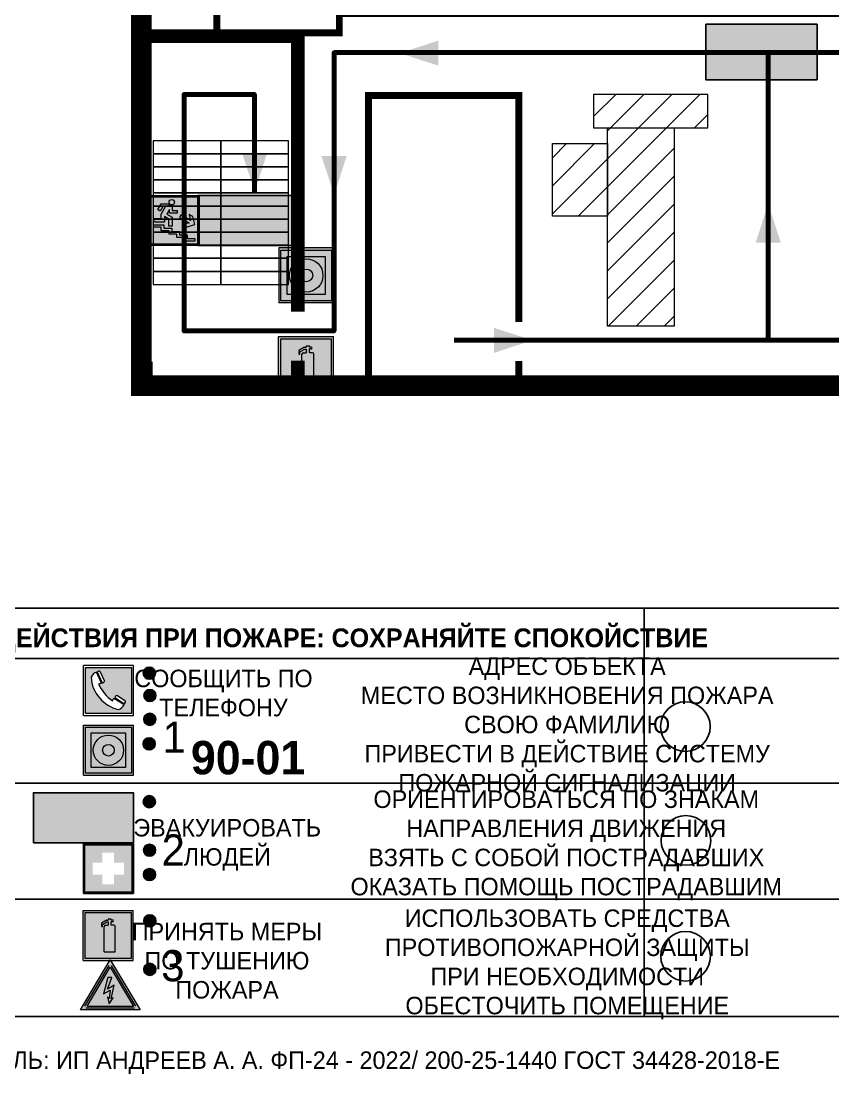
# Model space of a CAD drawing. Header units: millimetres. Extents: x 13810 to 67229, y 12374 to 21950.
# Drawn here: x 19129 to 19259, y 14564.4 to 14733.1 of the extents above; entities that cross this region are included whole.
import ezdxf

# ---------------------------------------------------------------- set-up
doc = ezdxf.new("R2010")
doc.units = ezdxf.units.MM
doc.layers.add('План_Штампы', color=7, linetype='Continuous')
doc.styles.add('обычный', font='arial.ttf')

# ---------------------------------------------------------------- blocks, each defined once
blk = doc.blocks.new('A$C3E6D3DDE')
at = {"lineweight": 5}
h = blk.add_hatch(color=40, dxfattribs=at)
h.paths.add_polyline_path([(24.1, 1.45), (16.46, -11.35), (31.74, -11.35)])
h.paths.add_polyline_path([(24.09, -0.46), (30.03, -10.41), (18.14, -10.41)], flags=16)
h.paths.add_polyline_path([(24.54, -3.08), (23.41, -6.02), (25.13, -5.01), (24.33, -8.5), (24.82, -8.27), (23.79, -9.86), (23.4, -8.04), (23.8, -8.43), (24.04, -6.29), (22.39, -7.25), (23.44, -3.08)], flags=0)
h = blk.add_hatch(color=256, dxfattribs=at)
h.paths.add_polyline_path([(24.37, 0.03, 0.567511), (23.82, 0.03), (17.59, -10.4, 0.582454), (17.86, -10.88), (30.32, -10.88, 0.582149), (30.6, -10.4)])
h.paths.add_polyline_path([(24.09, -0.46), (18.14, -10.41), (30.03, -10.41)], flags=16)
h.paths.add_polyline_path([(24.54, -3.08), (23.41, -6.02), (25.13, -5.01), (24.33, -8.5), (24.82, -8.27), (23.79, -9.86), (23.4, -8.04), (23.8, -8.43), (24.04, -6.29), (22.39, -7.25), (23.44, -3.08)], flags=0)
h = blk.add_hatch(color=40, dxfattribs=at)
h.paths.add_polyline_path([(24.09, -0.46), (18.14, -10.41), (30.03, -10.41)])
h.paths.add_polyline_path([(24.82, -8.27), (23.79, -9.86), (23.4, -8.04), (23.8, -8.43), (24.04, -6.29), (22.39, -7.25), (23.44, -3.08), (24.54, -3.08), (23.41, -6.02), (25.13, -5.01), (24.33, -8.5)], flags=16)
at = {"color": 40, "lineweight": 5}
for p, q in [((16.46, -11.35), (24.1, 1.45)), ((24.1, 1.45), (31.74, -11.35))]:
    blk.add_line(p, q, dxfattribs=at)
at = {"lineweight": 5}
for p, q in [((17.59, -10.4), (23.82, 0.03)), ((24.37, 0.03), (30.6, -10.4)), ((18.14, -10.41), (24.09, -0.46)), ((24.09, -0.46), (30.03, -10.41)), ((23.44, -3.08), (22.39, -7.25)), ((23.41, -6.02), (24.54, -3.08)), ((25.13, -5.01), (23.41, -6.02)), ((24.54, -3.08), (23.44, -3.08)), ((24.33, -8.5), (25.13, -5.01)), ((22.39, -7.25), (24.04, -6.29)), ((23.8, -8.43), (23.4, -8.04)), ((23.4, -8.04), (23.79, -9.86)), ((24.04, -6.29), (23.8, -8.43)), ((18.14, -10.41), (30.03, -10.41)), ((23.79, -9.86), (24.82, -8.27)), ((24.82, -8.27), (24.33, -8.5)), ((17.86, -10.88), (30.32, -10.88))]:
    blk.add_line(p, q, dxfattribs=at)
at = {"color": 50, "lineweight": 5}
blk.add_line((31.74, -11.35), (16.46, -11.35), dxfattribs=at)
blk = doc.blocks.new('A$C456E1F9C')
at = {"lineweight": 5}
h = blk.add_hatch(color=242, dxfattribs=at)
h.paths.add_polyline_path([(0.51, -1.47), (0.51, -13.26), (12.29, -13.26), (12.29, -1.47)])
h.paths.add_polyline_path([(5.42, -4.95, -0.254479), (4.78, -5.4), (3.52, -2.53, -0.209735), (4.23, -2.4)], flags=16)
h.paths.add_polyline_path([(8.53, -8.6), (10.87, -10.17), (10.54, -10.76), (8.03, -9.13, -0.192251)], flags=16)
h.paths.add_polyline_path([(4.61, -5.49, 0.005518), (3.87, -5.72, 0.128647), (7.49, -10.01, 0.00809), (7.83, -9.33), (10.47, -10.97, -0.16736), (8.99, -12.25, -0.327862), (1.95, -3.95, -0.166952), (3.36, -2.62)], flags=16)
at = {"color": 242, "lineweight": 5}
for p, q in [((0, -13.77), (0, -0.97)), ((12.8, -0.97), (0, -0.97)), ((4.61, -5.49), (3.36, -2.62)), ((3.52, -2.53), (4.78, -5.4)), ((4.23, -2.4), (5.42, -4.95)), ((12.8, -13.77), (12.8, -0.97)), ((7.83, -9.33), (10.47, -10.97)), ((8.03, -9.13), (10.54, -10.76)), ((10.81, -10.12), (8.53, -8.6)), ((10.54, -10.76), (10.8, -10.3)), ((10.8, -10.3), (10.81, -10.12)), ((0, -13.77), (12.8, -13.77))]:
    blk.add_line(p, q, dxfattribs=at)
blk.add_lwpolyline([(0.51, -1.47), (12.29, -1.47), (12.29, -13.26), (0.51, -13.26)], close=True, dxfattribs=at)
for centre, radius, start, end in [((4.59, -5.34), 2.99, 114.2845, 152.1974), ((4.02, -3.27), 0.891, 76.3284, 123.7092), ((11.12, -3.31), 9.19, 183.9915, 256.6009), ((4.68, -4.59), 0.824, 276.9621, 334.0723), ((14.98, -39.1), 35.17, 107.1487, 108.4135), ((13.86, -0.94), 11.08, 205.5536, 234.8762), ((-13.31, 0.8), 23.44, 332.5487, 334.4027), ((8.94, -9.5), 0.989, 114.4092, 157.9388), ((7.87, -9.46), 3, 291.9291, 329.9329)]:
    blk.add_arc(centre, radius, start, end, dxfattribs=at)
blk = doc.blocks.new('A$C54414219')
at = {"true_color": 0xffffff}
h = blk.add_hatch(color=7, dxfattribs=at)
h.paths.add_polyline_path([(2.39, -9.45), (2.39, -18.3), (11.23, -18.3), (11.23, -9.45)], flags=0)
h.paths.add_polyline_path([(10.71, -13.87, -1), (2.92, -13.87, -1)], flags=0)
h.paths.add_polyline_path([(8.3, -13.87, -1), (5.33, -13.87, -1)], flags=0)
h.paths.add_polyline_path([(0.41, -7.47), (0.41, -20.27), (13.21, -20.27), (13.21, -7.47)])
h.paths.add_polyline_path([(0.92, -19.77), (12.71, -19.77), (12.71, -7.98), (0.92, -7.98)], flags=16)
h.paths.add_polyline_path([(11.23, -9.45), (11.23, -18.3), (2.39, -18.3), (2.39, -9.45)], flags=0)
at = {"lineweight": 5}
h = blk.add_hatch(color=242, dxfattribs=at)
h.paths.add_polyline_path([(12.71, -7.98), (0.92, -7.98), (0.92, -19.77), (12.71, -19.77)])
h.paths.add_polyline_path([(11.23, -18.3), (2.39, -18.3), (2.39, -9.45), (11.23, -9.45)], flags=16)
h.paths.add_polyline_path([(10.71, -13.87, -1), (2.92, -13.87, -1)], flags=0)
h.paths.add_polyline_path([(8.3, -13.87, -1), (5.33, -13.87, -1)], flags=0)
at = {"true_color": 0xffffff}
h = blk.add_hatch(color=7, dxfattribs=at)
h.paths.add_polyline_path([(2.39, -9.45), (2.39, -18.3), (11.23, -18.3), (11.23, -9.45)])
h.paths.add_polyline_path([(10.71, -13.87, -1), (2.92, -13.87, -1)], flags=16)
h.paths.add_polyline_path([(8.3, -13.87, -1), (5.33, -13.87, -1)], flags=0)
at = {"lineweight": 5}
h = blk.add_hatch(color=242, dxfattribs=at)
h.paths.add_polyline_path([(2.92, -13.87, 1), (10.71, -13.87, 1)])
h.paths.add_polyline_path([(8.3, -13.87, -1), (5.33, -13.87, -1)], flags=16)
at = {"color": 242, "lineweight": 5}
for p, q in [((0.41, -20.27), (0.41, -7.47)), ((0.41, -7.47), (13.21, -7.47)), ((0.41, -7.47), (13.21, -7.47)), ((13.21, -20.27), (13.21, -7.47)), ((0.41, -20.27), (13.21, -20.27))]:
    blk.add_line(p, q, dxfattribs=at)
for points in [[(0.92, -7.98), (12.71, -7.98), (12.71, -19.77), (0.92, -19.77)], [(2.39, -9.45), (11.23, -9.45), (11.23, -18.3), (2.39, -18.3)]]:
    blk.add_lwpolyline(points, close=True, dxfattribs=at)
for radius in [3.89, 1.49]:
    blk.add_circle((6.81, -13.87), radius, dxfattribs=at)
blk = doc.blocks.new('A$C32E8229D')
at = {"true_color": 0xffffff}
blk.add_hatch(color=7, dxfattribs=at).paths.add_polyline_path([(0, 0), (0, -8), (16, -8), (16, 0)])
h = blk.add_hatch(color=126)
h.paths.add_polyline_path([(0.2, -0.2), (15.8, -0.2), (15.8, -7.8), (0.2, -7.8)])
h.paths.add_polyline_path([(13.49, -2.05), (12.08, -2.05), (11.37, -2.63, 0.162397), (11.29, -2.84), (11.29, -3.63), (10.35, -3.63), (10.35, -4.05), (11.68, -4.05), (11.68, -3.48), (12.26, -4.28), (11.29, -5.1), (11.29, -6.78), (11.85, -6.78), (11.85, -5.44), (12.8, -4.64), (12.8, -5.94), (14.46, -5.94), (14.46, -5.39), (13.45, -5.39), (13.45, -3.97), (12.46, -2.59), (13.15, -2.59), (13.69, -3.34), (14.18, -3)], flags=16)
h.paths.add_polyline_path([(10.74, -1.82, 1), (11.8, -1.82, 1)], flags=16)
h.paths.add_polyline_path([(9.39, -3.59), (5.99, -3.59), (6.56, -3.03), (5.91, -3.03), (5.1, -3.83), (5.91, -4.64), (6.56, -4.64), (5.99, -4.09), (9.39, -4.09)], flags=16)
h.paths.add_polyline_path([(4.29, -1.08), (1.72, -1.08), (1.72, -6.6), (4.29, -6.6)], flags=16)
at = {"color": 126}
blk.add_lwpolyline([(16, -8), (0, -8), (0, 0), (16, 0)], close=True, dxfattribs=at)
blk = doc.blocks.new('A$C18900ED3')
h = blk.add_hatch(color=126)
h.paths.add_polyline_path([(-0.18, -0.18), (-7.02, -0.18), (-7.02, -7.02), (-0.18, -7.02)])
h.paths.add_polyline_path([(-5.89, -4.46), (-5.89, -2.77), (-4.46, -2.77), (-4.46, -1.31), (-2.77, -1.31), (-2.77, -2.77), (-1.33, -2.77), (-1.33, -4.46), (-2.77, -4.46), (-2.77, -5.89), (-4.46, -5.89), (-4.46, -4.46)], flags=16)
at = {"color": 126}
for p, q in [((-7.2, 0), (-7.2, -7.2)), ((0, 0), (-7.2, 0)), ((0, -7.2), (0, 0)), ((-7.02, -7.02), (-7.02, -0.18)), ((-7.02, -0.18), (-0.18, -0.18)), ((-0.18, -0.18), (-0.18, -7.02)), ((-7.2, -7.2), (0, -7.2)), ((-0.18, -7.02), (-7.02, -7.02))]:
    blk.add_line(p, q, dxfattribs=at)
blk = doc.blocks.new('A$C3AD82952')
at = {"true_color": 0xf5f5ff}
h = blk.add_hatch(color=7, dxfattribs=at)
h.dxf.hatch_style = 1
h.paths.add_polyline_path([(8.21, 8.73, 0.414214), (7.89, 9.05), (7.22, 9.05), (7.22, 9.92), (7.59, 9.92, 1), (7.57, 10.36), (7.22, 10.36), (7.22, 10.6), (6.43, 10.6), (6.43, 10.36), (6.01, 10.36), (4.74, 9.59), (4.74, 8.69), (4.98, 8.73), (4.98, 9.26), (6.12, 9.91), (6.43, 9.91), (6.43, 9.05), (5.76, 9.05, 0.414214), (5.44, 8.73), (5.44, 2.2), (8.21, 2.2)], flags=0)
h.paths.add_polyline_path([(12.8, 12.8), (0, 12.8), (0, 0), (12.8, 0)])
h.paths.add_polyline_path([(0.51, 12.29), (12.29, 12.29), (12.29, 0.51), (0.51, 0.51)], flags=16)
h.paths.add_polyline_path([(4.74, 9.59), (6.01, 10.36), (6.43, 10.36), (6.43, 10.6), (7.22, 10.6), (7.22, 10.36), (7.59, 10.36, -0.94586), (7.59, 9.92), (7.22, 9.92), (7.22, 9.05), (7.89, 9.05, -0.414214), (8.21, 8.73), (8.21, 2.2), (5.44, 2.2), (5.44, 8.73, -0.414214), (5.76, 9.05), (6.43, 9.05), (6.43, 9.91), (6.12, 9.91), (4.98, 9.26), (4.98, 8.73), (4.74, 8.69)], flags=0)
h = blk.add_hatch(color=242)
h.dxf.hatch_style = 1
h.paths.add_polyline_path([(12.29, 12.29), (0.51, 12.29), (0.51, 0.51), (12.29, 0.51)])
h.paths.add_polyline_path([(4.74, 8.69), (4.74, 9.59), (6.01, 10.36), (6.43, 10.36), (6.43, 10.6), (7.22, 10.6), (7.22, 10.36), (7.59, 10.36, -0.94586), (7.59, 9.92), (7.22, 9.92), (7.22, 9.05), (7.89, 9.05, -0.414214), (8.21, 8.73), (8.21, 2.2), (5.44, 2.2), (5.44, 8.73, -0.414214), (5.76, 9.05), (6.43, 9.05), (6.43, 9.91), (6.12, 9.91), (4.98, 9.26), (4.98, 8.73)], flags=16)
h = blk.add_hatch(color=7, dxfattribs=at)
h.dxf.hatch_style = 1
h.paths.add_polyline_path([(8.21, 8.73, 0.414214), (7.89, 9.05), (7.22, 9.05), (7.22, 9.92), (7.59, 9.92, 1), (7.57, 10.36), (7.22, 10.36), (7.22, 10.6), (6.43, 10.6), (6.43, 10.36), (6.01, 10.36), (4.74, 9.59), (4.74, 8.69), (4.98, 8.73), (4.98, 9.26), (6.12, 9.91), (6.43, 9.91), (6.43, 9.05), (5.76, 9.05, 0.414214), (5.44, 8.73), (5.44, 2.2), (8.21, 2.2)])
at = {"color": 242, "lineweight": 5}
for p, q in [((0, 0), (0, 12.8)), ((0, 12.8), (12.8, 12.8)), ((12.8, 0), (12.8, 12.8)), ((6.01, 10.36), (4.74, 9.59)), ((4.98, 9.26), (6.12, 9.91)), ((6.01, 10.36), (6.43, 10.36)), ((6.12, 9.91), (6.43, 9.91)), ((7.22, 10.6), (6.43, 10.6)), ((6.43, 10.6), (6.43, 10.36)), ((6.43, 9.91), (6.43, 9.05)), ((7.22, 10.36), (7.22, 10.6)), ((7.59, 10.36), (7.22, 10.36)), ((7.22, 9.05), (7.22, 9.92)), ((7.59, 9.92), (7.22, 9.92)), ((4.74, 9.59), (4.74, 8.69)), ((4.74, 8.69), (4.98, 8.73)), ((4.98, 8.73), (4.98, 9.26)), ((5.44, 2.2), (5.44, 8.73)), ((5.76, 9.05), (6.43, 9.05)), ((7.89, 9.05), (7.22, 9.05)), ((8.21, 2.2), (8.21, 8.73)), ((0, 0), (12.8, 0)), ((5.44, 2.2), (8.21, 2.2))]:
    blk.add_line(p, q, dxfattribs=at)
blk.add_lwpolyline([(0.51, 12.29), (12.29, 12.29), (12.29, 0.51), (0.51, 0.51)], close=True, dxfattribs=at)
for centre, radius, start, end in [((7.58, 10.14), 0.223, 273.1875, 86.8125), ((5.76, 8.73), 0.32, 90, 180), ((7.89, 8.73), 0.32, 0, 90)]:
    blk.add_arc(centre, radius, start, end, dxfattribs=at)
blk = doc.blocks.new('вниз')
at = {"lineweight": 0, "true_color": 0xffffff}
h = blk.add_hatch(color=7, dxfattribs=at)
h.dxf.hatch_style = 1
h.paths.add_polyline_path([(40994.51, -4472.22), (40986.51, -4472.22), (40986.51, -4480.22), (40994.51, -4480.22)])
h.paths.add_polyline_path([(40994.31, -4472.42), (40994.31, -4480.01), (40986.71, -4480.01), (40986.71, -4472.42)], flags=16)
h.paths.add_polyline_path([(40988.43, -4473.53), (40989.43, -4473.53), (40990.19, -4473.96), (40990.19, -4474.6), (40991, -4474.6), (40991, -4475.06), (40989.73, -4475.06), (40989.73, -4474.46), (40989.3, -4475.18), (40990.17, -4475.7), (40990.17, -4477.11), (40989.63, -4477.11), (40989.63, -4476.01), (40988.94, -4475.59), (40988.94, -4476.46), (40988.94, -4476.46), (40987.47, -4476.46), (40987.26, -4476.46), (40987.26, -4475.92), (40988.4, -4475.92), (40988.4, -4475.2), (40989.1, -4473.99), (40988.66, -4473.99), (40988.24, -4474.7), (40987.86, -4474.47), (40988.41, -4473.56)], flags=0)
h.paths.add_polyline_path([(40990.55, -4473.29, -1), (40989.69, -4473.29, -1)], flags=0)
h.paths.add_polyline_path([(40988.85, -4476.89), (40988.85, -4477.43), (40990.1, -4477.43), (40990.1, -4477.99), (40991.34, -4477.99), (40991.34, -4478.54), (40992.59, -4478.54), (40992.59, -4479.09), (40993.83, -4479.09), (40993.83, -4479.52), (40992.17, -4479.52), (40992.17, -4478.97), (40990.91, -4478.97), (40990.91, -4478.41), (40989.68, -4478.41), (40989.68, -4477.86), (40988.43, -4477.86), (40988.43, -4477.31), (40987.6, -4477.31), (40987.18, -4477.31), (40987.18, -4476.89)], flags=0)
h.paths.add_polyline_path([(40991.61, -4475.33), (40993.12, -4476.2), (40992.9, -4475.27), (40993.48, -4475.6), (40993.83, -4476.88), (40992.56, -4477.22), (40991.97, -4476.88), (40992.9, -4476.61), (40991.38, -4475.74), (40991.58, -4475.39)], flags=0)
h.paths.add_polyline_path([(40990.19, -4473.96), (40989.43, -4473.53), (40988.43, -4473.53), (40988.41, -4473.56), (40987.86, -4474.47), (40988.24, -4474.7), (40988.66, -4473.99), (40989.1, -4473.99), (40988.4, -4475.2), (40988.4, -4475.92), (40987.26, -4475.92), (40987.26, -4476.46), (40987.47, -4476.46), (40988.94, -4476.46), (40988.94, -4476.27), (40988.94, -4475.59), (40989.63, -4476.01), (40989.63, -4477.11), (40990.17, -4477.11), (40990.17, -4475.7), (40989.3, -4475.18), (40989.73, -4474.46), (40989.73, -4475.06), (40991, -4475.06), (40991, -4474.6), (40990.19, -4474.6)], flags=0)
h.paths.add_polyline_path([(40990.55, -4473.29, 1), (40989.69, -4473.29, 1)], flags=0)
h.paths.add_polyline_path([(40991.61, -4475.33), (40991.58, -4475.39), (40991.38, -4475.74), (40992.9, -4476.61), (40991.97, -4476.88), (40992.56, -4477.22), (40993.83, -4476.88), (40993.48, -4475.6), (40992.9, -4475.27), (40993.12, -4476.2)], flags=0)
h.paths.add_polyline_path([(40990.1, -4477.43), (40988.85, -4477.43), (40988.85, -4476.89), (40987.18, -4476.89), (40987.18, -4477.31), (40987.6, -4477.31), (40988.43, -4477.31), (40988.43, -4477.86), (40989.68, -4477.86), (40989.68, -4478.41), (40990.91, -4478.41), (40990.91, -4478.97), (40992.17, -4478.97), (40992.17, -4479.52), (40993.83, -4479.52), (40993.83, -4479.09), (40992.59, -4479.09), (40992.59, -4478.54), (40991.34, -4478.54), (40991.34, -4477.99), (40990.1, -4477.99)], flags=0)
at = {"lineweight": 0}
h = blk.add_hatch(color=126, dxfattribs=at)
h.dxf.hatch_style = 1
h.paths.add_polyline_path([(40994.31, -4472.42), (40986.71, -4472.42), (40986.71, -4480.01), (40994.31, -4480.01)])
h.paths.add_polyline_path([(40988.43, -4473.53), (40989.43, -4473.53), (40990.19, -4473.96), (40990.19, -4474.6), (40991, -4474.6), (40991, -4475.06), (40989.73, -4475.06), (40989.73, -4474.46), (40989.3, -4475.18), (40990.17, -4475.7), (40990.17, -4477.11), (40989.63, -4477.11), (40989.63, -4476.01), (40988.94, -4475.59), (40988.94, -4476.46), (40988.94, -4476.46), (40987.47, -4476.46), (40987.26, -4476.46), (40987.26, -4475.92), (40988.4, -4475.92), (40988.4, -4475.2), (40989.1, -4473.99), (40988.66, -4473.99), (40988.24, -4474.7), (40987.86, -4474.47), (40988.41, -4473.56)], flags=16)
h.paths.add_polyline_path([(40990.55, -4473.29, -1), (40989.69, -4473.29, -1)], flags=16)
h.paths.add_polyline_path([(40988.85, -4476.89), (40988.85, -4477.43), (40990.1, -4477.43), (40990.1, -4477.99), (40991.34, -4477.99), (40991.34, -4478.54), (40992.59, -4478.54), (40992.59, -4479.09), (40993.83, -4479.09), (40993.83, -4479.52), (40992.17, -4479.52), (40992.17, -4478.97), (40990.91, -4478.97), (40990.91, -4478.41), (40989.68, -4478.41), (40989.68, -4477.86), (40988.43, -4477.86), (40988.43, -4477.31), (40987.6, -4477.31), (40987.18, -4477.31), (40987.18, -4476.89)], flags=16)
h.paths.add_polyline_path([(40991.61, -4475.33), (40993.12, -4476.2), (40992.9, -4475.27), (40993.48, -4475.6), (40993.83, -4476.88), (40992.56, -4477.22), (40991.97, -4476.88), (40992.9, -4476.61), (40991.38, -4475.74), (40991.58, -4475.39)], flags=16)
at = {"lineweight": 0, "true_color": 0xffffff}
h = blk.add_hatch(color=7, dxfattribs=at)
h.dxf.hatch_style = 1
h.paths.add_polyline_path([(40989.73, -4474.46), (40989.73, -4475.06), (40991, -4475.06), (40991, -4474.6), (40990.19, -4474.6), (40990.19, -4473.96), (40989.43, -4473.53), (40988.43, -4473.53), (40988.41, -4473.56), (40987.86, -4474.47), (40988.24, -4474.7), (40988.66, -4473.99), (40989.1, -4473.99), (40988.4, -4475.2), (40988.4, -4475.92), (40987.26, -4475.92), (40987.26, -4476.46), (40987.47, -4476.46), (40988.94, -4476.46), (40988.94, -4475.59), (40989.63, -4476.01), (40989.63, -4477.11), (40990.17, -4477.11), (40990.17, -4475.7), (40989.3, -4475.18)])
h.paths.add_polyline_path([(40989.69, -4473.29, 1), (40990.55, -4473.29, 1)])
h.paths.add_polyline_path([(40991.61, -4475.33), (40991.58, -4475.39), (40991.38, -4475.74), (40992.9, -4476.61), (40991.97, -4476.88), (40992.56, -4477.22), (40993.83, -4476.88), (40993.48, -4475.6), (40992.9, -4475.27), (40993.12, -4476.2)])
h.paths.add_polyline_path([(40990.1, -4477.43), (40988.85, -4477.43), (40988.85, -4476.89), (40987.18, -4476.89), (40987.18, -4477.31), (40987.6, -4477.31), (40988.43, -4477.31), (40988.43, -4477.86), (40989.68, -4477.86), (40989.68, -4478.41), (40990.91, -4478.41), (40990.91, -4478.97), (40992.17, -4478.97), (40992.17, -4479.52), (40993.83, -4479.52), (40993.83, -4479.09), (40992.59, -4479.09), (40992.59, -4478.54), (40991.34, -4478.54), (40991.34, -4477.99), (40990.1, -4477.99)])
at = {"color": 126, "lineweight": 0}
for points in [[(40986.51, -4472.22), (40994.51, -4472.22), (40994.51, -4480.22), (40986.51, -4480.22)], [(40986.71, -4472.42), (40994.31, -4472.42), (40994.31, -4480.01), (40986.71, -4480.01)]]:
    blk.add_lwpolyline(points, close=True, dxfattribs=at)
for points in [[(40987.47, -4476.46), (40987.26, -4476.46), (40987.26, -4475.92), (40988.4, -4475.92), (40988.4, -4475.2), (40989.1, -4473.99), (40988.66, -4473.99), (40988.24, -4474.7), (40987.86, -4474.47), (40988.41, -4473.56), (40988.43, -4473.53), (40989.43, -4473.53), (40990.19, -4473.96), (40990.19, -4474.6), (40991, -4474.6), (40991, -4475.06), (40989.73, -4475.06), (40989.73, -4474.46), (40989.3, -4475.18), (40990.17, -4475.7), (40990.17, -4477.11), (40989.63, -4477.11), (40989.63, -4476.01), (40988.94, -4475.59), (40988.94, -4476.46)], [(40991.58, -4475.39), (40991.38, -4475.74), (40992.9, -4476.61), (40991.97, -4476.88), (40992.56, -4477.22), (40993.83, -4476.88), (40993.48, -4475.6), (40992.9, -4475.27), (40993.12, -4476.2), (40991.61, -4475.33), (40991.58, -4475.39)], [(40987.6, -4477.31), (40987.18, -4477.31), (40987.18, -4476.89), (40988.85, -4476.89), (40988.85, -4477.43), (40990.1, -4477.43), (40990.1, -4477.99), (40991.34, -4477.99), (40991.34, -4478.54), (40992.59, -4478.54), (40992.59, -4479.09), (40993.83, -4479.09), (40993.83, -4479.52), (40992.17, -4479.52), (40992.17, -4478.97), (40990.91, -4478.97), (40990.91, -4478.41), (40989.68, -4478.41), (40989.68, -4477.86), (40988.43, -4477.86), (40988.43, -4477.31), (40987.6, -4477.31)], [(40987.47, -4476.46), (40988.94, -4476.46), (40988.94, -4476.27)]]:
    blk.add_lwpolyline(points, dxfattribs=at)
blk.add_circle((40990.12, -4473.29), 0.432, dxfattribs=at)
blk = doc.blocks.new('A$C7B4425F7')
at = {"true_color": 0xffffff}
blk.add_hatch(color=7, dxfattribs=at).paths.add_polyline_path([(0, 0), (-16, 0), (-16, -8), (0, -8)])
h = blk.add_hatch(color=126)
h.paths.add_polyline_path([(-0.2, -0.2), (-15.8, -0.2), (-15.8, -7.8), (-0.2, -7.8)])
h.paths.add_polyline_path([(-11.76, -2.03), (-11.76, -3.66), (-11.17, -3.66, -0.568275), (-11.17, -6.18), (-12.58, -6.18), (-12.58, -2.03)], flags=16)
h.paths.add_polyline_path([(-13.33, -4.12, -0.495768), (-13.59, -6.18), (-15.03, -6.18), (-15.03, -2.03), (-13.59, -2.03, -0.487973)], flags=16)
h.paths.add_polyline_path([(-10.25, -2.03), (-9.48, -2.03), (-9.48, -6.18), (-10.25, -6.18)], flags=16)
h.paths.add_polyline_path([(-13.84, -3.69), (-14.24, -3.69), (-14.24, -3.03), (-13.9, -3.03, -0.692621)], flags=0)
h.paths.add_polyline_path([(-9.15, -2.03), (-8.4, -2.03), (-8.04, -3.07), (-7.68, -2.03), (-6.93, -2.03), (-7.64, -4.1), (-6.93, -6.18), (-7.68, -6.18), (-8.04, -5.14), (-8.4, -6.18), (-9.15, -6.18), (-8.44, -4.1)], flags=16)
h.paths.add_polyline_path([(-11.76, -4.46), (-11.42, -4.46, -0.692621), (-11.36, -5.12), (-11.76, -5.12)], flags=0)
h.paths.add_polyline_path([(-13.9, -5.2), (-14.24, -5.2), (-14.24, -4.55), (-13.84, -4.55, -0.708038)], flags=0)
edge = h.paths.add_edge_path(flags=16)
edge.add_ellipse((-5.51, -4.08), major_axis=(0, 2.05), ratio=0.586184, start_angle=0, end_angle=360)
edge = h.paths.add_edge_path(flags=0)
edge.add_ellipse((-5.51, -4.08), major_axis=(0, 1.14), ratio=0.454828, start_angle=0, end_angle=360)
h.paths.add_polyline_path([(-4.13, -4.96, 0.377264), (-3.48, -4.52, 0.0555), (-3.16, -2.03), (-1.66, -2.03), (-1.66, -4.96), (-0.96, -4.96), (-0.96, -7.01), (-1.75, -7.01), (-1.75, -6.18), (-3.3, -6.18), (-3.3, -7.02), (-4.13, -7.02)], flags=16)
h.paths.add_polyline_path([(-2.73, -2.91), (-2.28, -2.91), (-2.28, -4.96), (-3.05, -4.96, 0.079136)], flags=0)
at = {"color": 126}
blk.add_lwpolyline([(-16, -8), (0, -8), (0, 0), (-16, 0)], close=True, dxfattribs=at)

msp = doc.modelspace()

# ---------------------------------------------------------------- hatches: boundary and pattern name
at = {"lineweight": 0}
h = msp.add_hatch(dxfattribs=at)
h.set_pattern_fill('ANSI31', color=256, angle=180)
h.set_pattern_definition([(225, (40390.644, 17172.8988), (2.24506403, -2.24506403), [])])
h.paths.add_polyline_path([(19268.98, 14701.03), (19279.43, 14701.03), (19279.43, 14707.41), (19268.98, 14707.41)])
h.paths.add_polyline_path([(19261.58, 14710.02), (19294.53, 14710.02), (19294.53, 14720.18), (19261.58, 14720.18)])
h.paths.add_polyline_path([(19222.91, 14684.19), (19233.61, 14684.19), (19233.61, 14716.01), (19222.91, 14716.01)])
h.paths.add_polyline_path([(19214.08, 14701.84), (19222.91, 14701.84), (19222.91, 14713.46), (19214.08, 14713.46)])
h.paths.add_polyline_path([(19220.69, 14716.01), (19238.99, 14716.01), (19238.99, 14721.34), (19220.69, 14721.34)])
h = msp.add_hatch(color=256, dxfattribs=at)
h.dxf.hatch_style = 1
h.paths.add_polyline_path([(19148.54, 14628.59, 1), (19150.48, 14628.59, 1)])
h = msp.add_hatch(color=256, dxfattribs=at)
h.dxf.hatch_style = 1
h.paths.add_polyline_path([(19148.65, 14625, 1), (19150.58, 14625, 1)])
h = msp.add_hatch(color=256, dxfattribs=at)
h.dxf.hatch_style = 1
h.paths.add_polyline_path([(19148.61, 14621.19, 1), (19150.54, 14621.19, 1)])
h = msp.add_hatch(color=256, dxfattribs=at)
h.dxf.hatch_style = 1
h.paths.add_polyline_path([(19148.53, 14617.26, 1), (19150.46, 14617.26, 1)])
h = msp.add_hatch(color=256, dxfattribs=at)
h.dxf.hatch_style = 1
h.paths.add_polyline_path([(19148.54, 14607.99, 1), (19150.47, 14607.99, 1)])
h = msp.add_hatch(color=256, dxfattribs=at)
h.dxf.hatch_style = 1
h.paths.add_polyline_path([(19148.58, 14600.21, 1), (19150.51, 14600.21, 1)])
h = msp.add_hatch(color=256, dxfattribs=at)
h.dxf.hatch_style = 1
h.paths.add_polyline_path([(19148.57, 14596.31, 1), (19150.5, 14596.31, 1)])
h = msp.add_hatch(color=256, dxfattribs=at)
h.dxf.hatch_style = 1
h.paths.add_polyline_path([(19148.63, 14588.89, 1), (19150.56, 14588.89, 1)])
h = msp.add_hatch(color=256, dxfattribs=at)
h.dxf.hatch_style = 1
h.paths.add_polyline_path([(19148.64, 14581.12, 1), (19150.57, 14581.12, 1)])

# ---------------------------------------------------------------- linework, layer by layer
for points, const_width in [([(19477.02, 14674.68), (19581.38, 14674.68), (19581.38, 14845.21), (19148.24, 14845.21), (19148.24, 14674.68), (19477.02, 14674.68)], 3.3), ([(19206.52, 14734.3), (19206.52, 14755.05), (19160.31, 14755.05), (19160.31, 14731.21)], 1.1), ([(19173.31, 14731.21), (19179.95, 14731.21), (19179.95, 14734.3), (19301.96, 14734.3), (19301.96, 14687.57)], 1.1), ([(19173.31, 14686.53), (19173.31, 14730.69), (19148.39, 14730.69), (19148.39, 14686.53)], 2.2), ([(19208.7, 14684.85), (19208.7, 14721.18), (19184.61, 14721.18), (19184.61, 14674.68)], 1.1), ([(19148.39, 14674.68), (19148.39, 14678.52)], 3.3), ([(19173.31, 14674.68), (19173.31, 14678.65)], 2.2), ([(19208.7, 14674.68), (19208.7, 14678.61)], 1.1)]:
    msp.add_lwpolyline(points, dxfattribs=dict(at, const_width=const_width))
at = {"color": 126, "lineweight": 100, "true_color": 0x008754}
for points in [[(19248.65, 14681.96), (19248.65, 14681.96), (19248.65, 14728.06), (19294.15, 14728.06), (19179.12, 14728.06), (19179.12, 14683.43), (19155.07, 14683.43), (19155.07, 14721.35), (19166.34, 14721.35), (19166.34, 14705.53)], [(19198.33, 14681.96), (19309.56, 14681.96)]]:
    msp.add_lwpolyline(points, dxfattribs=at)
at = {"lineweight": 0}
for points in [[(19220.69, 14716.01), (19238.99, 14716.01), (19238.99, 14721.34), (19220.69, 14721.34)], [(19233.61, 14684.19), (19222.91, 14684.19), (19222.91, 14716.01), (19233.61, 14716.01)], [(19160.95, 14713.93), (19150.11, 14713.93), (19150.11, 14711.84), (19160.95, 14711.84)], [(19171.79, 14713.93), (19160.95, 14713.93), (19160.95, 14711.84), (19171.79, 14711.84)], [(19222.91, 14701.84), (19214.08, 14701.84), (19214.08, 14713.46), (19222.91, 14713.46)], [(19160.95, 14711.84), (19150.11, 14711.84), (19150.11, 14709.74), (19160.95, 14709.74)], [(19171.79, 14711.84), (19160.95, 14711.84), (19160.95, 14709.74), (19171.79, 14709.74)], [(19160.95, 14709.74), (19150.11, 14709.74), (19150.11, 14707.65), (19160.95, 14707.65)], [(19171.79, 14709.74), (19160.95, 14709.74), (19160.95, 14707.65), (19171.79, 14707.65)], [(19160.95, 14707.65), (19150.11, 14707.65), (19150.11, 14705.55), (19160.95, 14705.55)], [(19171.79, 14707.65), (19160.95, 14707.65), (19160.95, 14705.55), (19171.79, 14705.55)], [(19160.95, 14705.55), (19150.11, 14705.55), (19150.11, 14703.46), (19160.95, 14703.46)], [(19171.79, 14705.55), (19160.95, 14705.55), (19160.95, 14703.46), (19171.79, 14703.46)], [(19160.95, 14703.46), (19150.11, 14703.46), (19150.11, 14701.36), (19160.95, 14701.36)], [(19171.79, 14703.46), (19160.95, 14703.46), (19160.95, 14701.36), (19171.79, 14701.36)], [(19160.95, 14701.36), (19150.11, 14701.36), (19150.11, 14699.27), (19160.95, 14699.27)], [(19171.79, 14701.36), (19160.95, 14701.36), (19160.95, 14699.27), (19171.79, 14699.27)], [(19160.95, 14699.27), (19150.11, 14699.27), (19150.11, 14697.17), (19160.95, 14697.17)], [(19171.79, 14699.27), (19160.95, 14699.27), (19160.95, 14697.17), (19171.79, 14697.17)], [(19160.95, 14697.17), (19150.11, 14697.17), (19150.11, 14695.08), (19160.95, 14695.08)], [(19171.79, 14697.17), (19160.95, 14697.17), (19160.95, 14695.08), (19171.79, 14695.08)], [(19160.95, 14695.08), (19150.11, 14695.08), (19150.11, 14692.98), (19160.95, 14692.98)], [(19171.79, 14695.08), (19160.95, 14695.08), (19160.95, 14692.98), (19171.79, 14692.98)], [(19160.95, 14692.98), (19150.11, 14692.98), (19150.11, 14690.89), (19160.95, 14690.89)], [(19171.79, 14692.98), (19160.95, 14692.98), (19160.95, 14690.89), (19171.79, 14690.89)]]:
    msp.add_lwpolyline(points, close=True, dxfattribs=at)
for points in [[(19085, 14630.94), (19228.77, 14630.94), (19228.77, 14638.99), (19085, 14638.99)], [(19228.77, 14630.94), (19372.53, 14630.94), (19372.53, 14638.99), (19228.77, 14638.99)], [(19085, 14630.94), (19228.77, 14630.94), (19228.77, 14573.54), (19085, 14573.54)], [(19228.77, 14630.94), (19372.53, 14630.94), (19372.53, 14573.54), (19228.77, 14573.54)]]:
    msp.add_lwpolyline(points, close=True)
for points in [[(19143.42, 14610.94), (19085, 14610.94), (19228.77, 14610.94)], [(19287.18, 14610.94), (19228.77, 14610.94), (19372.53, 14610.94)], [(19143.42, 14592.37), (19085, 14592.37), (19228.77, 14592.37)], [(19287.18, 14592.37), (19228.77, 14592.37), (19372.53, 14592.37)]]:
    msp.add_lwpolyline(points)
for centre, radius in [((19149.51, 14628.59), 0.966), ((19149.61, 14625), 0.966), ((19235.39, 14620.02), 3.98), ((19149.58, 14621.19), 0.966), ((19149.49, 14617.26), 0.966), ((19149.51, 14607.99), 0.966), ((19235.49, 14601.79), 3.98), ((19149.55, 14600.21), 0.966), ((19149.54, 14596.31), 0.966), ((19149.6, 14588.89), 0.966), ((19235.43, 14583.21), 3.98), ((19149.6, 14581.12), 0.966)]:
    msp.add_circle(centre, radius)
at = {"layer": 'План_Штампы', "color": 126, "true_color": 0x008754}
for points in [[(19195.82, 14729.99), (19195.82, 14725.96), (19189.64, 14727.95)], [(19164.36, 14711.96), (19168.39, 14711.96), (19166.4, 14705.78)], [(19177.09, 14711.46), (19181.12, 14711.46), (19179.13, 14705.27)], [(19250.69, 14697.6), (19246.67, 14697.61), (19248.65, 14703.79)], [(19204.71, 14679.91), (19204.71, 14683.94), (19210.9, 14681.95)]]:
    msp.add_solid(points, dxfattribs=at)

# ---------------------------------------------------------------- block references
at = {"color": 126, "true_color": 0x008754}
msp.add_blockref('вниз', (-21837.01, 19177.36), dxfattribs=at)
at = {"xscale": 0.6875, "yscale": 0.6875, "zscale": 0.6875, "rotation": 180}
msp.add_blockref('A$C54414219', (19179.34, 14682.8), dxfattribs=at)
for name, p, xscale, yscale, zscale in [('A$C3AD82952', (19170.22, 14673.73), 0.6875, 0.6875, 0.6875), ('A$C456E1F9C', (19138.95, 14630.4), 0.625, 0.625, 0.625), ('A$C54414219', (19138.7, 14624.91), 0.625, 0.625, 0.625), ('A$C18900ED3', (19146.95, 14601.27), 1.111111111007631, 1.111111111007631, 1.111111111007631), ('A$C3AD82952', (19138.9, 14582.54), 0.625, 0.625, 0.625), ('A$C3E6D3DDE', (19128.19, 14581.73), 0.625, 0.625, 0.625)]:
    msp.add_blockref(name, p, dxfattribs=dict(xscale=xscale, yscale=yscale, zscale=zscale))
at = {"xscale": -1}
msp.add_blockref('A$C32E8229D', (19146.95, 14609.42), dxfattribs=at)
at = {"layer": 'План_Штампы', "color": 126, "true_color": 0x008754, "xscale": 1.113761976465601, "yscale": 1.113761976465601, "zscale": 1.113761976465601, "rotation": 359.9978653237144}
msp.add_blockref('A$C32E8229D', (19238.68, 14732.59), dxfattribs=at)
at = {"layer": 'План_Штампы'}
msp.add_blockref('A$C7B4425F7', (19173.3, 14705.14), dxfattribs=at)

# ---------------------------------------------------------------- texts
at = {"lineweight": 0, "attachment_point": 5, "style": 'обычный'}
for s, insert, char_height, width in [('{\\fProxima Nova Rg|b1|i0|c204|p2;ДЕЙСТВИЯ ПРИ ПОЖАРЕ: СОХРАНЯЙТЕ СПОКОЙСТВИЕ\\H1.6644x; }', (19182.16, 14633.82), 3, 175.1736), ('\\pi-8.4,l8.4,t8.4;{\\fProxima Nova Rg|b0|i0|c204|p2;АДРЕС ОБЪЕКТА\\PМЕСТО ВОЗНИКНОВЕНИЯ ПОЖАРА \\PСВОЮ ФАМИЛИЮ\\PПРИВЕСТИ В ДЕЙСТВИЕ СИСТЕМУ \\PПОЖАРНОЙ СИГНАЛИЗАЦИИ}', (19216.46, 14619.96), 2.8, 126.6484), ('{\\fProxima Nova Rg|b0|i0|c204|p2;СООБЩИТЬ ПО \\PТЕЛЕФОНУ}', (19161.39, 14625.39), 2.8, 126.6484), ('{\\fProxima Nova Rg|b0|i0|c204|p2;1\\H1.1667x; }', (19153.49, 14618.33), 5, 126.6484), ('{\\fProxima Nova Rg|b1|i0|c204|p2;\\H1.0714x;90-01\\fProxima Nova Rg|b0|i0|c204|p2;\\H0.93331x; \\H1.3449x; }', (19165.33, 14615.01), 5, 126.6484), ('\\pi-8.4,l8.4,t8.4;{\\fProxima Nova Rg|b0|i0|c204|p2;ОРИЕНТИРОВАТЬСЯ ПО ЗНАКАМ \\PНАПРАВЛЕНИЯ ДВИЖЕНИЯ\\PВЗЯТЬ С СОБОЙ ПОСТРАДАВШИХ\\PОКАЗАТЬ ПОМОЩЬ ПОСТРАДАВШИМ}', (19216.31, 14600.98), 2.8, 126.6484), ('{\\fProxima Nova Rg|b0|i0|c204|p2;ЭВАКУИРОВАТЬ \\PЛЮДЕЙ}', (19161.99, 14601.07), 2.8, 126.6484), ('{\\fProxima Nova Rg|b0|i0|c204|p2;2\\H1.1967x; }', (19153.34, 14600.24), 5, 126.6484), ('\\pi-8.4,l8.4,t8.4;{\\fProxima Nova Rg|b0|i0|c204|p2;ИСПОЛЬЗОВАТЬ СРЕДСТВА \\PПРОТИВОПОЖАРНОЙ ЗАЩИТЫ \\PПРИ НЕОБХОДИМОСТИ \\PОБЕСТОЧИТЬ ПОМЕЩЕНИЕ}', (19216.47, 14581.91), 2.8, 126.6484), ('{\\fProxima Nova Rg|b0|i0|c204|p2;ПРИНЯТЬ МЕРЫ \\PПО ТУШЕНИЮ \\PПОЖАРА}', (19161.95, 14582.49), 2.8, 126.6484), ('{\\fProxima Nova Rg|b0|i0|c204|p2;3\\H1.1967x; }', (19153.28, 14581.67), 5, 126.6484), ('\\pi-8.4,l8.4,t8.4;{\\fProxima Nova Rg|b0|i0|c204|p2;ИЗГОТОВИТЕЛЬ: ИП АНДРЕЕВ А. А.\\fProxima Nova Rg|b0|i0|c0|p2; \\fProxima Nova Rg|b0|i0|c204|p2;ФП-24 - 2022/ 200-25-1440 ГОСТ 34428-2018-Е\\H1.2266x; }', (19176.54, 14566.16), 2.8, 191.3484)]:
    msp.add_mtext(s, dxfattribs=dict(at, insert=insert, char_height=char_height, width=width))

doc.saveas('drawing.dxf')
